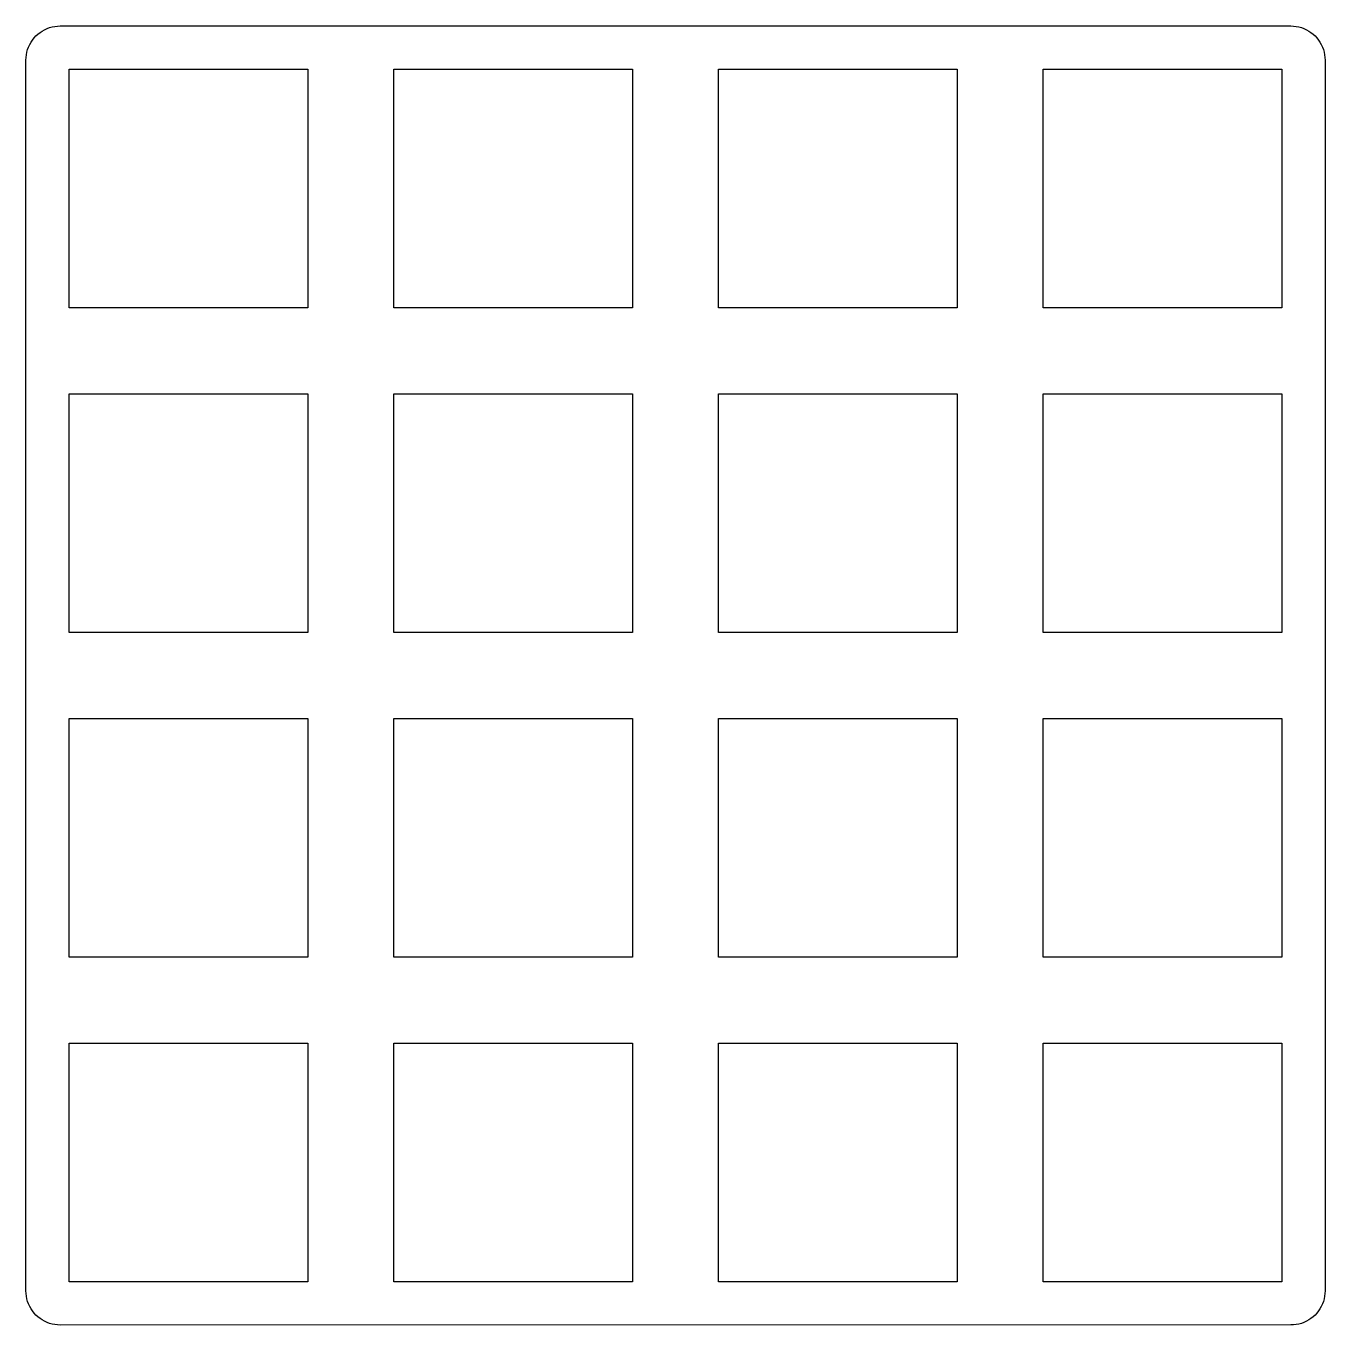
# Model space of a CAD drawing. Extents: x 0.1 to 76.3, y 0.3 to 76.5.
import ezdxf

# ---------------------------------------------------------------- set-up
doc = ezdxf.new("R2010")
doc.units = 0
doc.layers.get('0').update_dxf_attribs({"linetype": 'CONTINUOUS'})

msp = doc.modelspace()

# ---------------------------------------------------------------- linework, layer by layer
at = {"color": 0}
for p, q in [((1.05006, 76.163), (1.18787, 76.2399)), ((1.18787, 76.2399), (1.32981, 76.3048)), ((1.32981, 76.3048), (1.47588, 76.3598)), ((1.47588, 76.3598), (1.62884, 76.4025)), ((1.62884, 76.4025), (1.7818, 76.4328)), ((1.7818, 76.4328), (1.9389, 76.4508)), ((1.9389, 76.4508), (2.096, 76.4575)), ((2.096, 76.4575), (74.2968, 76.4575)), ((74.2968, 76.4575), (74.4527, 76.4508)), ((74.4527, 76.4508), (74.6083, 76.4328)), ((74.6083, 76.4328), (74.7628, 76.4025)), ((74.7628, 76.4025), (74.9141, 76.3598)), ((74.9141, 76.3598), (75.0616, 76.3048)), ((75.0616, 76.3048), (75.2038, 76.2399)), ((75.2038, 76.2399), (75.3403, 76.163)), ((0.312815, 75.365), (0.389985, 75.5026)), ((0.389985, 75.5026), (0.4768, 75.6338)), ((0.4768, 75.6338), (0.574643, 75.7562)), ((0.574643, 75.7562), (0.680752, 75.8719)), ((0.680752, 75.8719), (0.796505, 75.9781)), ((0.796505, 75.9781), (0.919152, 76.0758)), ((0.919152, 76.0758), (1.05006, 76.163)), ((75.3403, 76.163), (75.4712, 76.0758)), ((75.4712, 76.0758), (75.595, 75.9781)), ((75.595, 75.9781), (75.7107, 75.8719)), ((75.7107, 75.8719), (75.8169, 75.7562)), ((75.8169, 75.7562), (75.9146, 75.6338)), ((75.9146, 75.6338), (76.0017, 75.5026)), ((76.0017, 75.5026), (76.0786, 75.365)), ((0.101975, 74.6139), (0.119889, 74.7709)), ((0.119889, 74.7709), (0.150206, 74.924)), ((0.150206, 74.924), (0.192925, 75.0768)), ((0.192925, 75.0768), (0.248047, 75.2228)), ((0.248047, 75.2228), (0.312815, 75.365)), ((76.0786, 75.365), (76.1436, 75.2228)), ((76.1436, 75.2228), (76.1986, 75.0768)), ((76.1986, 75.0768), (76.2399, 74.924)), ((76.2399, 74.924), (76.2716, 74.7709)), ((76.2716, 74.7709), (76.2896, 74.6139)), ((0.095085, 74.4569), (0.101975, 74.6139)), ((0.095085, 2.25585), (0.095085, 74.4569)), ((2.62103, 73.9316), (16.6205, 73.9316)), ((2.62103, 59.9324), (2.62103, 73.9316)), ((16.6205, 73.9316), (16.6205, 59.9324)), ((21.671, 73.9316), (35.6704, 73.9316)), ((21.671, 59.9324), (21.671, 73.9316)), ((35.6704, 73.9316), (35.6704, 59.9324)), ((40.7211, 73.9316), (54.7204, 73.9316)), ((40.7211, 59.9324), (40.7211, 73.9316)), ((54.7204, 73.9316), (54.7204, 59.9324)), ((59.7711, 73.9316), (73.7704, 73.9316)), ((59.7711, 59.9324), (59.7711, 73.9316)), ((73.7704, 73.9316), (73.7704, 59.9324)), ((76.2896, 74.6139), (76.2953, 74.4569)), ((76.2953, 74.4569), (76.2963, 2.25585)), ((16.6205, 59.9324), (2.62103, 59.9324)), ((35.6704, 59.9324), (21.671, 59.9324)), ((54.7204, 59.9324), (40.7211, 59.9324)), ((73.7704, 59.9324), (59.7711, 59.9324)), ((2.62103, 54.8816), (16.6205, 54.8816)), ((2.62103, 40.8824), (2.62103, 54.8816)), ((16.6205, 54.8816), (16.6205, 40.8824)), ((21.671, 54.8816), (35.6704, 54.8816)), ((21.671, 40.8824), (21.671, 54.8816)), ((35.6704, 54.8816), (35.6704, 40.8824)), ((40.7211, 54.8816), (54.7204, 54.8816)), ((40.7211, 40.8824), (40.7211, 54.8816)), ((54.7204, 54.8816), (54.7204, 40.8824)), ((59.7711, 54.8816), (73.7704, 54.8816)), ((59.7711, 40.8824), (59.7711, 54.8816)), ((73.7704, 54.8816), (73.7704, 40.8824)), ((16.6205, 40.8824), (2.62103, 40.8824)), ((35.6704, 40.8824), (21.671, 40.8824)), ((54.7204, 40.8824), (40.7211, 40.8824)), ((73.7704, 40.8824), (59.7711, 40.8824)), ((2.62103, 35.8316), (16.6205, 35.8316)), ((2.62103, 21.8323), (2.62103, 35.8316)), ((16.6205, 35.8316), (16.6205, 21.8323)), ((21.671, 35.8316), (35.6704, 35.8316)), ((21.671, 21.8323), (21.671, 35.8316)), ((35.6704, 35.8316), (35.6704, 21.8323)), ((40.7211, 35.8316), (54.7204, 35.8316)), ((40.7211, 21.8323), (40.7211, 35.8316)), ((54.7204, 35.8316), (54.7204, 21.8323)), ((59.7711, 35.8316), (73.7704, 35.8316)), ((59.7711, 21.8323), (59.7711, 35.8316)), ((73.7704, 35.8316), (73.7704, 21.8323)), ((16.6205, 21.8323), (2.62103, 21.8323)), ((35.6704, 21.8323), (21.671, 21.8323)), ((54.7204, 21.8323), (40.7211, 21.8323)), ((73.7704, 21.8323), (59.7711, 21.8323)), ((2.62103, 16.7817), (16.6205, 16.7817)), ((2.62103, 2.78226), (2.62103, 16.7817)), ((16.6205, 16.7817), (16.6205, 2.78226)), ((21.671, 16.7817), (35.6704, 16.7817)), ((21.671, 2.78226), (21.671, 16.7817)), ((35.6704, 16.7817), (35.6704, 2.78226)), ((40.7211, 16.7817), (54.7204, 16.7817)), ((40.7211, 2.78226), (40.7211, 16.7817)), ((54.7204, 16.7817), (54.7204, 2.78226)), ((59.7711, 16.7817), (73.7704, 16.7817)), ((59.7711, 2.78226), (59.7711, 16.7817)), ((73.7704, 16.7817), (73.7704, 2.78226)), ((16.6205, 2.78226), (2.62103, 2.78226)), ((35.6704, 2.78226), (21.671, 2.78226)), ((54.7204, 2.78226), (40.7211, 2.78226)), ((73.7704, 2.78226), (59.7711, 2.78226)), ((0.101975, 2.10013), (0.095085, 2.25585)), ((0.119889, 1.94441), (0.101975, 2.10013)), ((0.150206, 1.79007), (0.119889, 1.94441)), ((0.192925, 1.63849), (0.150206, 1.79007)), ((0.248047, 1.49104), (0.192925, 1.63849)), ((76.1986, 1.63849), (76.1436, 1.49104)), ((76.2399, 1.79007), (76.1986, 1.63849)), ((76.2716, 1.94441), (76.2399, 1.79007)), ((76.2896, 2.10013), (76.2716, 1.94441)), ((76.2963, 2.25585), (76.2896, 2.10013)), ((0.312815, 1.3491), (0.248047, 1.49104)), ((0.389985, 1.21267), (0.312815, 1.3491)), ((0.4768, 1.08176), (0.389985, 1.21267)), ((0.574643, 0.957735), (0.4768, 1.08176)), ((0.680752, 0.841982), (0.574643, 0.957735)), ((0.796505, 0.735873), (0.680752, 0.841982)), ((75.7107, 0.841982), (75.595, 0.735873)), ((75.8169, 0.957735), (75.7107, 0.841982)), ((75.9146, 1.08176), (75.8169, 0.957735)), ((76.0017, 1.21267), (75.9146, 1.08176)), ((76.0786, 1.3491), (76.0017, 1.21267)), ((76.1436, 1.49104), (76.0786, 1.3491)), ((0.919152, 0.63803), (0.796505, 0.735873)), ((1.05006, 0.551215), (0.919152, 0.63803)), ((1.18787, 0.474045), (1.05006, 0.551215)), ((1.32981, 0.409279), (1.18787, 0.474045)), ((1.47588, 0.354157), (1.32981, 0.409279)), ((1.62884, 0.312815), (1.47588, 0.354157)), ((1.7818, 0.28112), (1.62884, 0.312815)), ((1.9389, 0.263205), (1.7818, 0.28112)), ((2.096, 0.256315), (1.9389, 0.263205)), ((74.2968, 0.257693), (2.096, 0.256315)), ((74.4527, 0.263205), (74.2968, 0.257693)), ((74.6083, 0.28112), (74.4527, 0.263205)), ((74.7628, 0.312815), (74.6083, 0.28112)), ((74.9141, 0.354157), (74.7628, 0.312815)), ((75.0616, 0.409279), (74.9141, 0.354157)), ((75.2038, 0.474045), (75.0616, 0.409279)), ((75.3403, 0.551215), (75.2038, 0.474045)), ((75.4712, 0.63803), (75.3403, 0.551215)), ((75.595, 0.735873), (75.4712, 0.63803))]:
    msp.add_line(p, q, dxfattribs=at)

doc.saveas('drawing.dxf')
